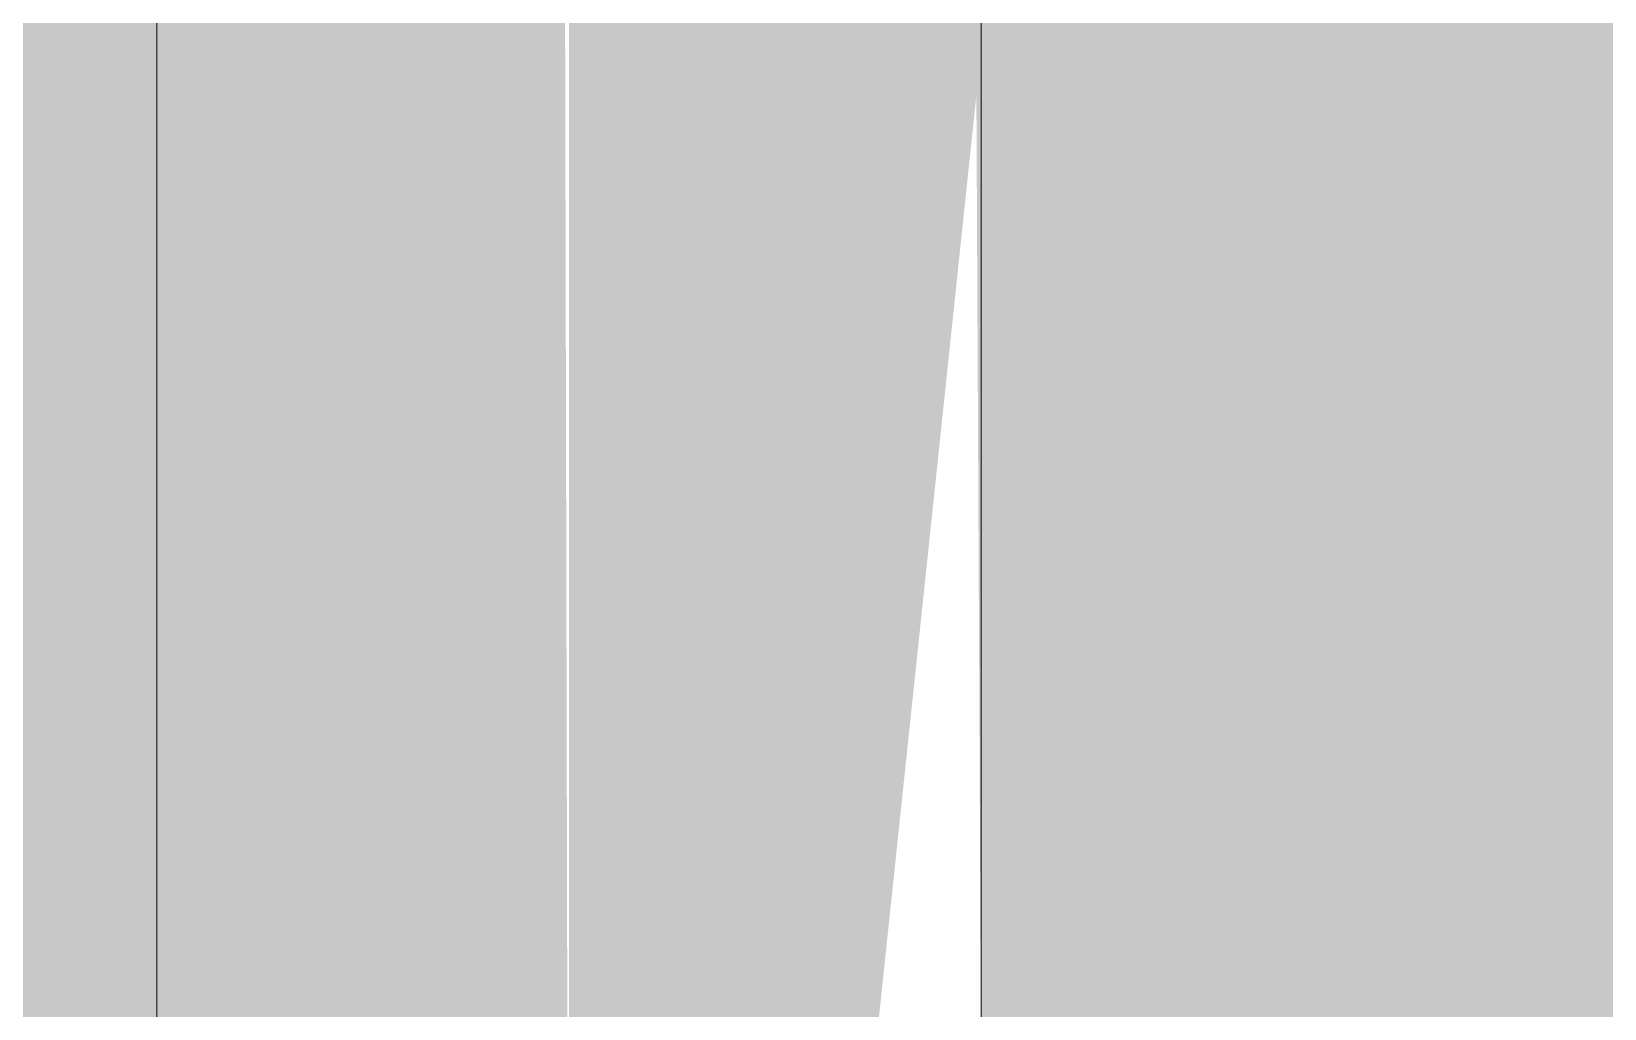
# Model space of a CAD drawing. Header units: inches. Extents: x -26493 to -10162, y -132 to 713.
# Drawn here: x -25648.495 to -25647.541, y 285.24 to 285.833 of the extents above; entities that cross this region are included whole.
import ezdxf

# ---------------------------------------------------------------- set-up
doc = ezdxf.new("R2010")
doc.units = ezdxf.units.IN
doc.header["$MEASUREMENT"] = 0
doc.layers.add('Q-SPCQ', color=91, linetype='Continuous', lineweight=9)

# ---------------------------------------------------------------- blocks, each defined once
blk = doc.blocks.new('Basketball_Backstop-Performance_Sports_Systems-3103-Ceiling_Hung - 27_-0_ to 27_-11 7_8_-652462-Section 13')
at = {"layer": 'Q-SPCQ'}
h = blk.add_hatch(color=256, dxfattribs=at)
h.paths.add_polyline_path([(-25596.40363, 285.1875), (-25596.36226, 285.24296), (-25596.39511, 285.70964), (-25596.3853, 286.17542), (-25596.41879, 286.9375), (-25621.95228, 286.9375), (-25621.97118, 286.4459), (-25621.93623, 286.04243), (-25621.91879, 285.1875), (-25596.41843, 285.1875)], flags=0)
h.paths.add_polyline_path([(-25592.16879, 285.1875), (-25592.16879, 286.9375), (-25595.92803, 286.90912), (-25595.91879, 285.1875), (-25594.90287, 285.1875)], flags=0)
h.paths.add_polyline_path([(-25622.98152, 285.1875), (-25622.41404, 285.21707), (-25622.41867, 286.9375), (-25647.92731, 286.9375), (-25647.91879, 285.1875), (-25625.14142, 285.1875)], flags=0)
h.paths.add_polyline_path([(-25648.36136, 285.1875), (-25648.36519, 285.25821), (-25648.3964, 285.70006), (-25648.3853, 286.17542), (-25648.41879, 286.9375), (-25652.16879, 286.9375), (-25652.16879, 285.1875), (-25648.40363, 285.1875)], flags=0)
h = blk.add_hatch(color=256, dxfattribs=at)
h.paths.add_polyline_path([(-25648.16879, 286.69581), (-25648.16879, 286.9375), (-25648.29379, 286.9375)], flags=0)
h.paths.add_polyline_path([(-25648.16879, 284.74391), (-25648.17315, 286.70177), (-25648.41027, 286.9375), (-25648.41763, 284.96115), (-25648.39343, 284.8719), (-25648.37444, 284.81086)], flags=0)
h = blk.add_hatch(color=256, dxfattribs=at)
h.paths.add_polyline_path([(-25648.16879, 286.69581), (-25648.10409, 286.9375), (-25648.16879, 286.9375)], flags=0)
h.paths.add_polyline_path([(-25648.16879, 284.74391), (-25648.01107, 284.75876), (-25647.96293, 285.15052), (-25647.98275, 285.21627), (-25647.91896, 285.82006), (-25647.94247, 286.34276), (-25647.95228, 286.9375), (-25647.99201, 286.9375), (-25648.16879, 286.69581), (-25648.16879, 284.96115)], flags=0)
at = {"layer": 'Q-SPCQ', "flags": 128}
for points in [[(-25648.41879, 285.87513), (-25648.41879, 285.80822), (-25648.41879, 285.74311), (-25648.41879, 285.67991), (-25648.41879, 285.61873), (-25648.41879, 285.55966), (-25648.41879, 285.50279), (-25648.41879, 285.44821), (-25648.41879, 285.39602), (-25648.41879, 285.3463), (-25648.41879, 285.29912), (-25648.41879, 285.25456), (-25648.41879, 285.21269)], [(-25647.91879, 285.20186), (-25647.91879, 285.24299), (-25647.91879, 285.28683), (-25647.91879, 285.33331), (-25647.91879, 285.38235), (-25647.91879, 285.43389), (-25647.91879, 285.48783), (-25647.91879, 285.54409), (-25647.91879, 285.60257), (-25647.91879, 285.6632), (-25647.91879, 285.72586), (-25647.91879, 285.79046), (-25647.91879, 285.8569)]]:
    blk.add_lwpolyline(points, dxfattribs=at)

msp = doc.modelspace()

# ---------------------------------------------------------------- block references
at = {"layer": 'Q-SPCQ'}
msp.add_blockref('Basketball_Backstop-Performance_Sports_Systems-3103-Ceiling_Hung - 27_-0_ to 27_-11 7_8_-652462-Section 13', (0, 0), dxfattribs=at)

doc.saveas('drawing.dxf')
